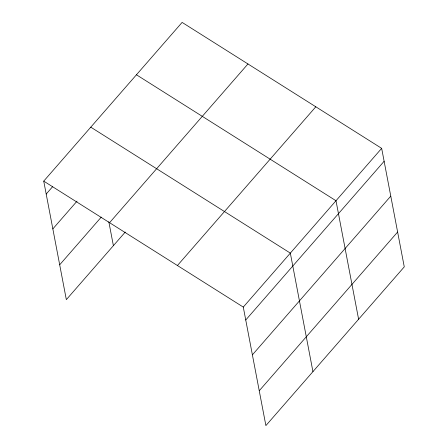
<?xml version="1.0" encoding="UTF-8"?>
<svg xmlns="http://www.w3.org/2000/svg" width="448" height="448" viewBox="0 0 448 448"><rect width="100%" height="100%" fill="white"/><g stroke="black" fill="none" stroke-linecap="round" stroke-linejoin="round"><path stroke-width="0.67" d="M43.73 181.132L182.112 22.4L381.662 148.355L404.27 266.868L265.888 425.6L243.281 307.087L43.73 181.132L66.338 299.645L125.261 232.058M46.194 194.057L52.59 186.721M52.842 228.9L77.05 201.13M59.69 264.802L101.259 217.118M109.581 222.695L247.962 63.963M177.43 265.518L315.812 106.786M243.281 307.087L381.662 148.355M245.745 320.006L384.126 161.274M252.392 354.855L390.774 196.123M259.241 390.757L397.622 232.025M136.444 74.782L335.994 200.738L358.607 319.25M90.782 127.165L290.332 253.114L312.939 371.633M108.825 221.766L113.389 245.678"/></g></svg>
